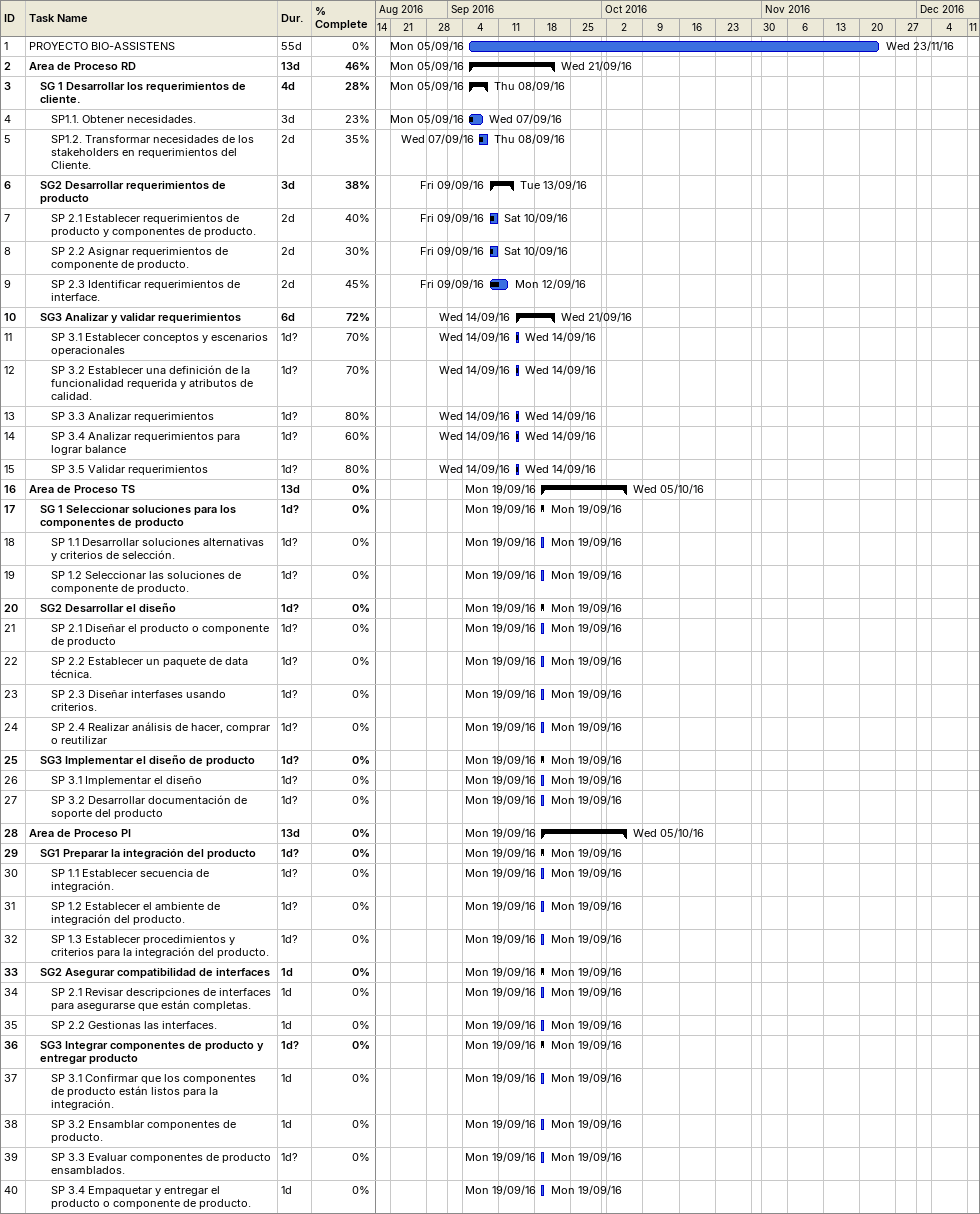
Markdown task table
| ID | Level | Task | Duration | Start | Finish | % complete |
|---|---|---|---|---|---|---|
| 1 | 1 | PROYECTO BIO-ASSISTENS | 55d | 2016-09-05 | 2016-11-23 | 0 |
| 2 | 1 | **Area de Proceso RD** | 13d | 2016-09-05 | 2016-09-21 | 46 |
| 3 | 2 | **SG 1 Desarrollar los requerimientos de cliente.** | 4d | 2016-09-05 | 2016-09-08 | 28 |
| 4 | 3 | SP1.1. Obtener necesidades. | 3d | 2016-09-05 | 2016-09-07 | 23 |
| 5 | 3 | SP1.2. Transformar necesidades de los stakeholders en requerimientos del Cliente. | 2d | 2016-09-07 | 2016-09-08 | 35 |
| 6 | 2 | **SG2 Desarrollar requerimientos de producto** | 3d | 2016-09-09 | 2016-09-13 | 38 |
| 7 | 3 | SP 2.1 Establecer requerimientos de producto y componentes de producto. | 2d | 2016-09-09 | 2016-09-10 | 40 |
| 8 | 3 | SP 2.2 Asignar requerimientos de componente de producto. | 2d | 2016-09-09 | 2016-09-10 | 30 |
| 9 | 3 | SP 2.3 Identificar requerimientos de interface. | 2d | 2016-09-09 | 2016-09-12 | 45 |
| 10 | 2 | **SG3 Analizar y validar requerimientos** | 6d | 2016-09-14 | 2016-09-21 | 72 |
| 11 | 3 | SP 3.1 Establecer conceptos y escenarios operacionales | 1d? | 2016-09-14 | 2016-09-14 | 70 |
| 12 | 3 | SP 3.2 Establecer una definición de la funcionalidad requerida y atributos de calidad. | 1d? | 2016-09-14 | 2016-09-14 | 70 |
| 13 | 3 | SP 3.3 Analizar requerimientos | 1d? | 2016-09-14 | 2016-09-14 | 80 |
| 14 | 3 | SP 3.4 Analizar requerimientos para lograr balance | 1d? | 2016-09-14 | 2016-09-14 | 60 |
| 15 | 3 | SP 3.5 Validar requerimientos | 1d? | 2016-09-14 | 2016-09-14 | 80 |
| 16 | 1 | **Area de Proceso TS** | 13d | 2016-09-19 | 2016-10-05 | 0 |
| 17 | 2 | **SG 1 Seleccionar soluciones para los componentes de producto** | 1d? | 2016-09-19 | 2016-09-19 | 0 |
| 18 | 3 | SP 1.1 Desarrollar soluciones alternativas y criterios de selección. | 1d? | 2016-09-19 | 2016-09-19 | 0 |
| 19 | 3 | SP 1.2 Seleccionar las soluciones de componente de producto. | 1d? | 2016-09-19 | 2016-09-19 | 0 |
| 20 | 2 | **SG2 Desarrollar el diseño** | 1d? | 2016-09-19 | 2016-09-19 | 0 |
| 21 | 3 | SP 2.1 Diseñar el producto o componente de producto | 1d? | 2016-09-19 | 2016-09-19 | 0 |
| 22 | 3 | SP 2.2 Establecer un paquete de data técnica. | 1d? | 2016-09-19 | 2016-09-19 | 0 |
| 23 | 3 | SP 2.3 Diseñar interfases usando criterios. | 1d? | 2016-09-19 | 2016-09-19 | 0 |
| 24 | 3 | SP 2.4 Realizar análisis de hacer, comprar o reutilizar | 1d? | 2016-09-19 | 2016-09-19 | 0 |
| 25 | 2 | **SG3 Implementar el diseño de producto** | 1d? | 2016-09-19 | 2016-09-19 | 0 |
| 26 | 3 | SP 3.1 Implementar el diseño | 1d? | 2016-09-19 | 2016-09-19 | 0 |
| 27 | 3 | SP 3.2 Desarrollar documentación de soporte del producto | 1d? | 2016-09-19 | 2016-09-19 | 0 |
| 28 | 1 | **Area de Proceso PI** | 13d | 2016-09-19 | 2016-10-05 | 0 |
| 29 | 2 | **SG1 Preparar la integración del producto** | 1d? | 2016-09-19 | 2016-09-19 | 0 |
| 30 | 3 | SP 1.1 Establecer secuencia de integración. | 1d? | 2016-09-19 | 2016-09-19 | 0 |
| 31 | 3 | SP 1.2 Establecer el ambiente de integración del producto. | 1d? | 2016-09-19 | 2016-09-19 | 0 |
| 32 | 3 | SP 1.3 Establecer procedimientos y criterios para la integración del producto. | 1d? | 2016-09-19 | 2016-09-19 | 0 |
| 33 | 2 | **SG2 Asegurar compatibilidad de interfaces** | 1d | 2016-09-19 | 2016-09-19 | 0 |
| 34 | 3 | SP 2.1 Revisar descripciones de interfaces para asegurarse que están completas. | 1d | 2016-09-19 | 2016-09-19 | 0 |
| 35 | 3 | SP 2.2 Gestionas las interfaces. | 1d | 2016-09-19 | 2016-09-19 | 0 |
| 36 | 2 | **SG3 Integrar componentes de producto y entregar producto** | 1d? | 2016-09-19 | 2016-09-19 | 0 |
| 37 | 3 | SP 3.1 Confirmar que los componentes de producto están listos para la integración. | 1d | 2016-09-19 | 2016-09-19 | 0 |
| 38 | 3 | SP 3.2 Ensamblar componentes de producto. | 1d | 2016-09-19 | 2016-09-19 | 0 |
| 39 | 3 | SP 3.3 Evaluar componentes de producto ensamblados. | 1d? | 2016-09-19 | 2016-09-19 | 0 |
| 40 | 3 | SP 3.4 Empaquetar y entregar el producto o componente de producto. | 1d | 2016-09-19 | 2016-09-19 | 0 |
